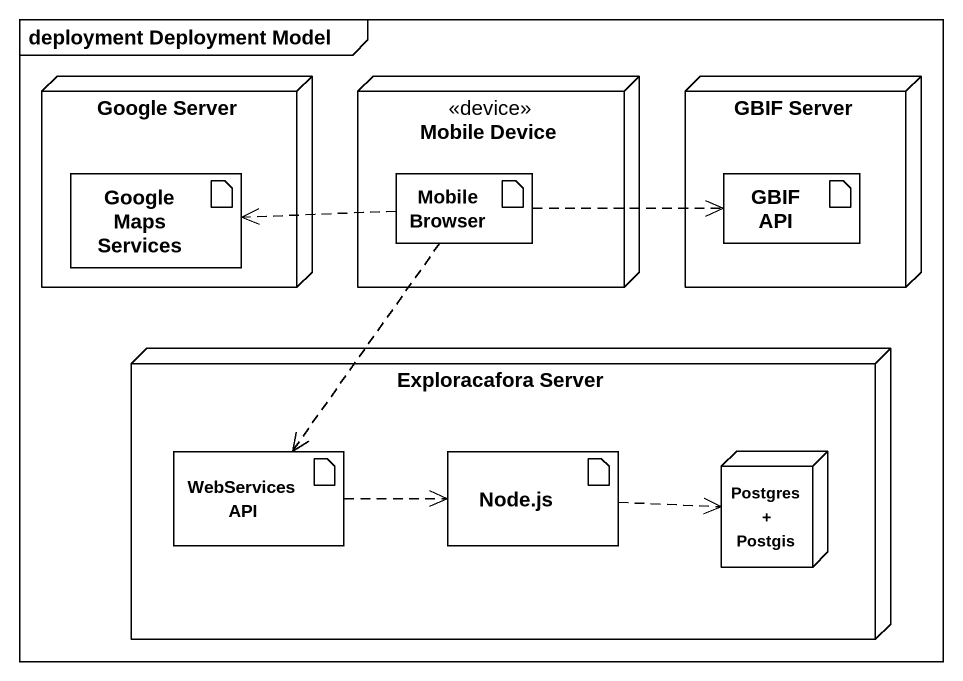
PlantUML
@startuml
mainframe deployment Deployment Model
node "Google Server" as Google_Server {
  artifact "Google Maps Services" as Google_Maps_Services
}
node "Mobile Device" as Mobile_Device <<device>> {
  artifact "Mobile Browser" as Mobile_Browser
}
node "GBIF Server" as GBIF_Server {
  artifact "GBIF API" as GBIF_API
}
node "Exploracafora Server" as Exploracafora_Server {
  artifact "WebServices API" as WebServices_API
  artifact "Node.js" as Node_js
  node "Postgres + Postgis" as Postgres_Postgis
}
Mobile_Browser .left.> Google_Maps_Services
Mobile_Browser .right.> GBIF_API
Mobile_Browser ..> WebServices_API
WebServices_API .right.> Node_js
Node_js .right.> Postgres_Postgis
@enduml
